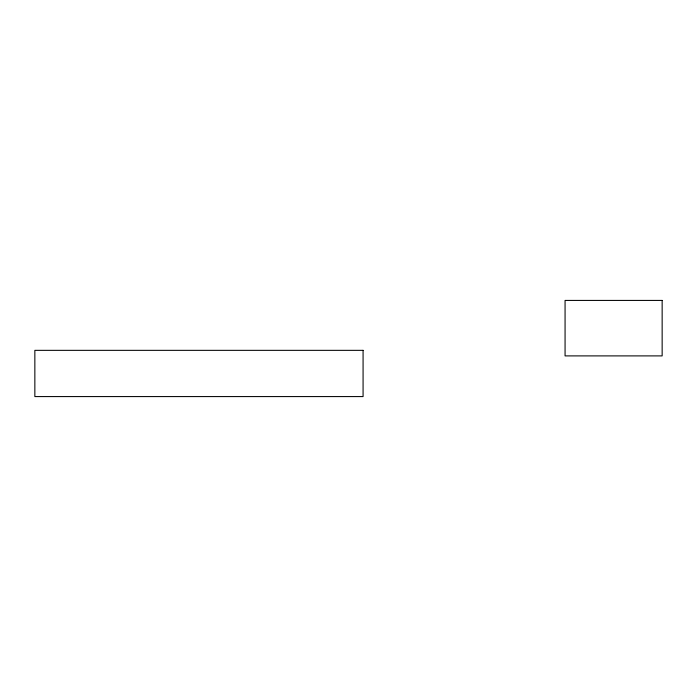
<?xml version="1.0" encoding="UTF-8"?>
<svg xmlns="http://www.w3.org/2000/svg" width="697" height="697" viewBox="0 0 697 697"><rect width="100%" height="100%" fill="white"/><g stroke="black" fill="none" stroke-linecap="round" stroke-linejoin="round"><path stroke-width="1.05" d="M662.15 300.424L565.067 300.424L565.067 355.897L662.15 355.897L662.15 300.424M363.076 350.347L34.85 350.347L34.85 396.576L363.076 396.576L363.076 350.347"/></g></svg>
